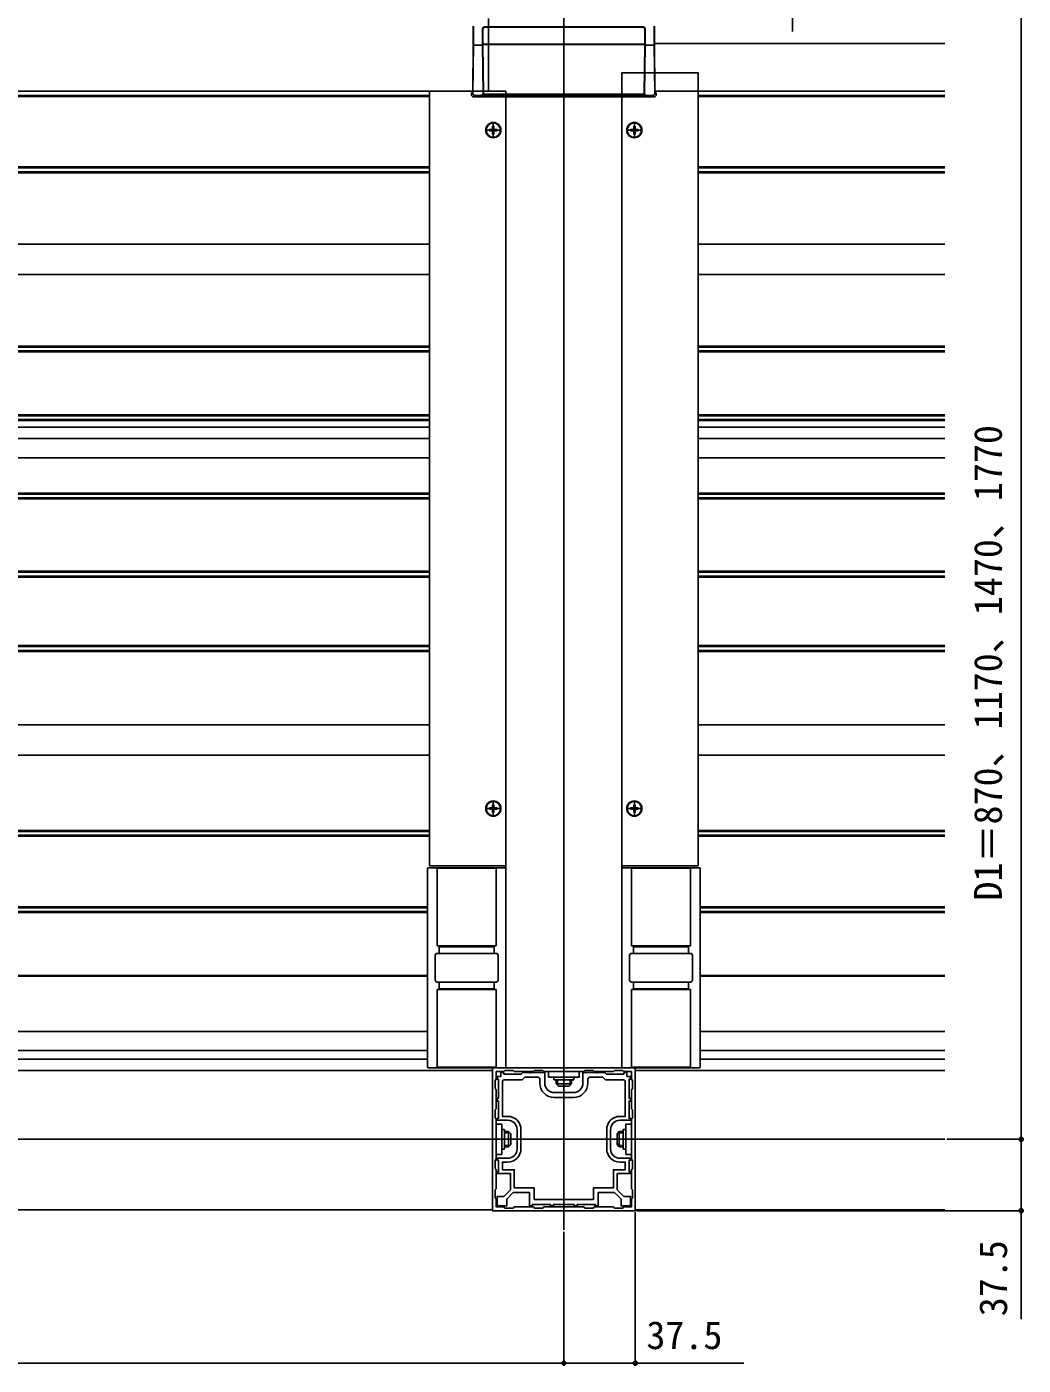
# Model space of a CAD drawing. Units: millimetres, scale not verified. Extents: x -875 to 875, y -1304 to 1297.
# Drawn here: x -256 to 267, y -111 to 592 of the extents above; entities that cross this region are included whole.
import ezdxf
from ezdxf.enums import TextEntityAlignment as Align

# ---------------------------------------------------------------- set-up
doc = ezdxf.new("R2010")
doc.units = ezdxf.units.MM
doc.header["$LTSCALE"] = 8
for name, color, linetype in [('0-3_YKK_11', 7, 'Continuous'), ('0-4_YKK_12', 2, 'Continuous'), ('0-5_YKK_13', 4, 'Continuous'), ('0-7_YKK_D', 6, 'Continuous')]:
    doc.layers.add(name, color=color, linetype=linetype)
doc.styles.add('ＭＳ ゴシック', font='')
doc.styles.get('ＭＳ ゴシック').set_extended_font_data('MS Gothic')

msp = doc.modelspace()

# ---------------------------------------------------------------- linework, layer by layer
at = {"layer": '0-3_YKK_11'}
for p, q in [((12.9, 39.3), (12.9, 37.3)), ((38.1, 37.3), (38.1, 39.3)), ((20.5, 32.3), (30.5, 32.3)), ((20.5, 29.7), (30.5, 29.7)), ((1, 2.8), (1, 12.8)), ((3, 2.8), (3, 12.8)), ((48, 12.8), (48, 2.8)), ((50, 12.8), (50, 2.8))]:
    msp.add_line(p, q, dxfattribs=at)
msp.add_lwpolyline([(63, 45.3), (-12, 45.3), (-12, -29.7), (63, -29.7)], close=True, dxfattribs=at)
for points in [[(36, 43.3), (15, 43.3), (14.4, 43.9), (10.1, 43.9), (9.5, 43.3), (-0.5, 43.3), (-1.1, 43.9), (-5.4, 43.9), (-6, 43.3), (-10, 43.3), (-10, 39.3), (-10.6, 38.7), (-10.6, 34.4), (-10, 33.8), (-10, 23.8), (-10.6, 23.2), (-10.6, 18.9), (-10, 18.3), (-10, -2.7), (-10.6, -3.3), (-10.6, -7.6), (-10, -8.2), (-10, -18.2), (-10.6, -18.8), (-10.6, -23.1), (-10, -23.7), (-10, -27.7), (-6, -27.7), (-5.4, -28.3), (-1.1, -28.3), (-0.5, -27.7), (9.5, -27.7), (10.1, -28.3), (14.4, -28.3), (15, -27.7), (36, -27.7), (36.6, -28.3), (40.9, -28.3), (41.5, -27.7), (51.5, -27.7)], [(-4, 17.8), (-9.5, 17.8), (-9.5, 18.8), (-8.7, 18.8), (-8.7, 27.8), (-9.5, 27.8), (-9.5, 29.3), (-8.7, 29.3), (-8.7, 39.3), (-9.5, 39.3), (-9.5, 40.8), (-7.5, 40.8), (-7.5, 42.8), (-6, 42.8), (-6, 42), (3.164, 42), (3.964, 42.8), (7.542, 42.8), (7.725, 42.68), (8.275, 42.68), (8.458, 42.8), (15.5, 42.8), (15.5, 37.3)], [(35.5, 37.3), (35.5, 42.8), (42.542, 42.8), (42.725, 42.68), (43.275, 42.68), (43.458, 42.8), (47.036, 42.8), (47.836, 42), (57, 42), (57, 42.8), (58.5, 42.8), (58.5, 40.8), (60.5, 40.8), (60.5, 39.3), (59.7, 39.3), (59.7, 29.3), (60.5, 29.3), (60.5, 27.8), (59.7, 27.8), (59.7, 18.8), (60.5, 18.8), (60.5, 17.8), (55, 17.8)], [(51.5, -27.7), (52.1, -28.3), (56.4, -28.3), (57, -27.7), (61, -27.7), (61, -23.7), (61.6, -23.1), (61.6, -18.8), (61, -18.2), (61, -8.2), (61.6, -7.6), (61.6, -3.3), (61, -2.7), (61, 18.3), (61.6, 18.9), (61.6, 23.2), (61, 23.8), (61, 33.8), (61.6, 34.4), (61.6, 38.7), (61, 39.3), (61, 43.3), (57, 43.3), (56.4, 43.9), (52.1, 43.9), (51.5, 43.3), (41.5, 43.3), (40.9, 43.9), (36.6, 43.9), (36, 43.3)], [(-4, 19.8), (-6.7, 19.8), (-6.7, 38)], [(-5.7, 39), (3.7, 39), (5, 40.3), (11.9, 40.3)], [(39.1, 40.3), (46, 40.3), (47.3, 39), (56.7, 39)], [(57.7, 38), (57.7, 19.8), (55, 19.8)], [(-9.5, -26.2), (-9.5, -22.2), (-5.914, -22.2), (-2.5, -18.786), (-2.5, -10.2), (-9.5, -10.2), (-9.5, -9.2), (-8.7, -9.2), (-8.7, -3.2), (-9.5, -3.2), (-9.5, -2.2), (-4, -2.2)], [(41, -23.9), (10, -23.9), (10, -17.7), (-0.5, -17.7), (-0.5, -8.2), (-6.7, -8.2), (-6.7, -4.2), (-4, -4.2)], [(55, -4.2), (57.7, -4.2), (57.7, -8.2), (51.5, -8.2), (51.5, -17.7), (41, -17.7), (41, -23.9)], [(55, -2.2), (60.5, -2.2), (60.5, -3.2), (59.7, -3.2), (59.7, -9.2), (60.5, -9.2), (60.5, -10.2), (53.5, -10.2), (53.5, -18.786), (56.914, -22.2), (60.5, -22.2), (60.5, -26.2)], [(31, -26.4), (20, -26.4), (20, -27.2), (18.5, -27.2), (18.5, -26.4), (9, -26.4), (9, -27.2), (7.5, -27.2), (7.5, -20.2), (-1.086, -20.2), (-4.5, -23.614), (-4.5, -27.2), (-8.5, -27.2)], [(59.5, -27.2), (55.5, -27.2), (55.5, -23.614), (52.086, -20.2), (43.5, -20.2), (43.5, -27.2), (42, -27.2), (42, -26.4), (32.5, -26.4), (32.5, -27.2), (31, -27.2), (31, -26.4)]]:
    msp.add_lwpolyline(points, dxfattribs=at)
for centre, radius, start, end in [((-5.7, 38), 1, 90.00001, 179.99999), ((11.9, 39.3), 1, 0.00001, 89.99999), ((20.5, 37.3), 7.6, 180.00001, 269.99999), ((20.5, 37.3), 5, 180.00001, 269.99999), ((30.5, 37.3), 5, 270.00001, 359.99999), ((30.5, 37.3), 7.6, 270.00001, 359.99999), ((39.1, 39.3), 1, 90.00001, 179.99999), ((56.7, 38), 1, 0.00001, 89.99999), ((-4, 12.8), 7, 0.00001, 89.99999), ((-4, 12.8), 5, 0.00001, 89.99999), ((55, 12.8), 7, 90.00001, 179.99999), ((55, 12.8), 5, 90.00001, 179.99999), ((-4, 2.8), 5, 270.00001, 359.99999), ((-4, 2.8), 7, 270.00001, 359.99999), ((55, 2.8), 7, 180.00001, 269.99999), ((55, 2.8), 5, 180.00001, 269.99999), ((-8.5, -26.2), 1, 180.00001, 269.99999), ((59.5, -26.2), 1, 270.00001, 359.99999)]:
    msp.add_arc(centre, radius, start, end, dxfattribs=at)
at = {"layer": '0-4_YKK_12'}
for p, q in [((25.5, 741.8), (25.5, -39.7)), ((-14, 557.8), (-14, 595.8)), ((225.5, 582.8), (73, 582.8)), ((56, 567.3), (96, 567.3)), ((-5, 557.8), (-45, 557.8)), ((-45, 557.8), (-45, 151.3)), ((225.5, 557.8), (73.298, 557.8)), ((-5, 554.8), (-5, 45.3)), ((25.5, 397.8), (25.5, 550.3)), ((56, 554.8), (56, 45.3)), ((-5, 151.3), (-45, 151.3)), ((56, 151.3), (96, 151.3)), ((-551.15, 54.338), (-46, 54.338)), ((-551.15, 49.8), (-46, 49.8)), ((225.5, 54.338), (97, 54.338)), ((225.5, 49.8), (97, 49.8)), ((-12, 43.8), (-587.5, 43.8)), ((69, 45.3), (-18, 45.3)), ((-12, 43.8), (-12, -29.2)), ((225.5, 43.8), (63, 43.8)), ((63, -29.2), (63, 43.8)), ((-672.5, 7.8), (225.5, 7.8)), ((-12, -29.2), (-587.5, -29.2)), ((225.5, -29.2), (63, -29.2))]:
    msp.add_line(p, q, dxfattribs=at)
for points in [[(56, 567.3), (56, 554.8), (56, 151.3)], [(96, 567.3), (96, 557.8), (96, 151.3)], [(-14, 557.8), (-22.298, 557.8), (-551.15, 557.8), (-586, 557.8)], [(-5, 557.8), (-5, 554.8), (-5, 151.3)]]:
    msp.add_lwpolyline(points, dxfattribs=at)
for centre in [(-11.5, 537.3), (62.5, 537.3), (-11.5, 181.3), (62.5, 181.3)]:
    msp.add_circle(centre, 4, dxfattribs=at)
at = {"layer": '0-5_YKK_13'}
for p, q in [((25.5, 577.1), (25.5, 696.101)), ((145.5, 589.1), (145.5, 688.1)), ((-22, 591.8), (-22, 582.151)), ((-21.935, 582.052), (-21.935, 591.8)), ((-17.157, 590.459), (-17.157, 582.052)), ((-17, 590.302), (-17.157, 590.459)), ((-17, 590.302), (-17, 582.399)), ((67.159, 591.457), (-16.159, 591.457)), ((-16.159, 591.457), (-16.002, 591.3)), ((67.002, 591.3), (-16.002, 591.3)), ((67.002, 591.3), (67.159, 591.457)), ((68.157, 590.459), (68, 590.302)), ((68, 590.302), (68, 582.399)), ((68.157, 582.052), (68.157, 590.459)), ((72.935, 591.8), (72.935, 582.052)), ((-22, 582.151), (-22.302, 557.477)), ((-22.247, 556.529), (-21.935, 582.052)), ((-18.155, 581.856), (-20.937, 581.856)), ((-17.157, 582.052), (-16.844, 556.529)), ((-17, 582.399), (68, 582.399)), ((-16.999, 582.203), (-16.683, 556.368)), ((67.999, 582.203), (-16.999, 582.203)), ((67.999, 582.203), (67.683, 556.368)), ((67.844, 556.529), (68.157, 582.052)), ((71.937, 581.856), (69.155, 581.856)), ((72.935, 582.052), (73.247, 556.529)), ((-551.15, 555.466), (-45, 555.466)), ((-551.15, 554.966), (-45, 554.966)), ((-17.843, 555.531), (-21.249, 555.531)), ((-17.622, 555.31), (-17.843, 555.531)), ((68.622, 555.31), (-17.622, 555.31)), ((-16.844, 556.529), (-16.683, 556.368)), ((-16.712, 556.112), (67.712, 556.112)), ((67.683, 556.368), (67.844, 556.529)), ((68.843, 555.531), (68.622, 555.31)), ((72.249, 555.531), (68.843, 555.531)), ((73.979, 556.8), (73.302, 557.477)), ((73.979, 555.798), (73.979, 556.8)), ((225.5, 555.466), (96, 555.466)), ((225.5, 554.966), (96, 554.966)), ((72.98, 554.8), (-21.98, 554.8)), ((-11.5, 533.15), (-11.5, 541.45)), ((62.5, 533.15), (62.5, 541.45)), ((-15.65, 537.3), (-7.35, 537.3)), ((-13.55, 537.65), (-13.55, 536.95)), ((-13.55, 537.65), (-12.35, 537.65)), ((-13.55, 536.95), (-12.35, 536.95)), ((-11.85, 539.35), (-11.15, 539.35)), ((-11.85, 539.35), (-11.85, 538.15)), ((-11.85, 536.45), (-11.85, 535.25)), ((-11.85, 535.25), (-11.15, 535.25)), ((-11.15, 539.35), (-11.15, 538.15)), ((-11.15, 536.45), (-11.15, 535.25)), ((-10.65, 537.65), (-9.45, 537.65)), ((-10.65, 536.95), (-9.45, 536.95)), ((-9.45, 537.65), (-9.45, 536.95)), ((58.35, 537.3), (66.65, 537.3)), ((60.45, 537.65), (60.45, 536.95)), ((60.45, 537.65), (61.65, 537.65)), ((60.45, 536.95), (61.65, 536.95)), ((62.15, 539.35), (62.85, 539.35)), ((62.15, 539.35), (62.15, 538.15)), ((62.15, 536.45), (62.15, 535.25)), ((62.15, 535.25), (62.85, 535.25)), ((62.85, 539.35), (62.85, 538.15)), ((62.85, 536.45), (62.85, 535.25)), ((63.35, 537.65), (64.55, 537.65)), ((63.35, 536.95), (64.55, 536.95)), ((64.55, 537.65), (64.55, 536.95)), ((-551.15, 517.966), (-45, 517.966)), ((-551.15, 517.466), (-45, 517.466)), ((-551.15, 515.466), (-45, 515.466)), ((-551.15, 514.966), (-45, 514.966)), ((225.5, 517.966), (96, 517.966)), ((225.5, 517.466), (96, 517.466)), ((225.5, 515.466), (96, 515.466)), ((225.5, 514.966), (96, 514.966)), ((-551.15, 477.466), (-45, 477.466)), ((225.5, 477.466), (96, 477.466)), ((-552.5, 461.466), (-45, 461.466)), ((225.5, 461.466), (96, 461.466)), ((-552.5, 423.966), (-45, 423.966)), ((-552.5, 423.466), (-45, 423.466)), ((-552.5, 421.466), (-45, 421.466)), ((225.5, 423.966), (96, 423.966)), ((225.5, 423.466), (96, 423.466)), ((225.5, 421.466), (96, 421.466)), ((-552.5, 420.966), (-45, 420.966)), ((225.5, 420.966), (96, 420.966)), ((-552.5, 387.966), (-45, 387.966)), ((-552.5, 387.466), (-45, 387.466)), ((225.5, 387.966), (96, 387.966)), ((225.5, 387.466), (96, 387.466)), ((-552.5, 385.466), (-45, 385.466)), ((-552.5, 384.966), (-45, 384.966)), ((-552.5, 381.466), (-45, 381.466)), ((225.5, 385.466), (96, 385.466)), ((225.5, 384.966), (96, 384.966)), ((225.5, 381.466), (96, 381.466)), ((-552.5, 375.466), (-45, 375.466)), ((225.5, 375.466), (96, 375.466)), ((-552.5, 365.3), (-45, 365.3)), ((225.5, 365.3), (96, 365.3)), ((-552.5, 346.8), (-45, 346.8)), ((-552.5, 346.3), (-45, 346.3)), ((-552.5, 344.3), (-45, 344.3)), ((225.5, 346.8), (96, 346.8)), ((225.5, 346.3), (96, 346.3)), ((225.5, 344.3), (96, 344.3)), ((-552.5, 343.8), (-45, 343.8)), ((225.5, 343.8), (96, 343.8)), ((-552.5, 305.8), (-45, 305.8)), ((-552.5, 305.3), (-45, 305.3)), ((-552.5, 303.3), (-45, 303.3)), ((-552.5, 302.8), (-45, 302.8)), ((225.5, 305.8), (96, 305.8)), ((225.5, 305.3), (96, 305.3)), ((225.5, 303.3), (96, 303.3)), ((225.5, 302.8), (96, 302.8)), ((-552.5, 266.8), (-45, 266.8)), ((-552.5, 266.3), (-45, 266.3)), ((-552.5, 264.3), (-45, 264.3)), ((-552.5, 263.8), (-45, 263.8)), ((225.5, 266.8), (96, 266.8)), ((225.5, 266.3), (96, 266.3)), ((225.5, 264.3), (96, 264.3)), ((225.5, 263.8), (96, 263.8)), ((-552.5, 225.3), (-45, 225.3)), ((225.5, 225.3), (96, 225.3)), ((-552.5, 209.3), (-45, 209.3)), ((225.5, 209.3), (96, 209.3)), ((-11.85, 183.35), (-11.15, 183.35)), ((-11.85, 183.35), (-11.85, 182.15)), ((-11.5, 177.15), (-11.5, 185.45)), ((-11.15, 183.35), (-11.15, 182.15)), ((62.15, 183.35), (62.85, 183.35)), ((62.15, 183.35), (62.15, 182.15)), ((62.5, 177.15), (62.5, 185.45)), ((62.85, 183.35), (62.85, 182.15)), ((-15.65, 181.3), (-7.35, 181.3)), ((-13.55, 181.65), (-13.55, 180.95)), ((-13.55, 181.65), (-12.35, 181.65)), ((-13.55, 180.95), (-12.35, 180.95)), ((-11.85, 180.45), (-11.85, 179.25)), ((-11.85, 179.25), (-11.15, 179.25)), ((-11.15, 180.45), (-11.15, 179.25)), ((-10.65, 181.65), (-9.45, 181.65)), ((-10.65, 180.95), (-9.45, 180.95)), ((-9.45, 181.65), (-9.45, 180.95)), ((58.35, 181.3), (66.65, 181.3)), ((60.45, 181.65), (60.45, 180.95)), ((60.45, 181.65), (61.65, 181.65)), ((60.45, 180.95), (61.65, 180.95)), ((62.15, 180.45), (62.15, 179.25)), ((62.15, 179.25), (62.85, 179.25)), ((62.85, 180.45), (62.85, 179.25)), ((63.35, 181.65), (64.55, 181.65)), ((63.35, 180.95), (64.55, 180.95)), ((64.55, 181.65), (64.55, 180.95)), ((-552.5, 169.8), (-45, 169.8)), ((-552.5, 169.3), (-45, 169.3)), ((225.5, 169.8), (96, 169.8)), ((225.5, 169.3), (96, 169.3)), ((-552.5, 167.3), (-45, 167.3)), ((-552.5, 166.8), (-45, 166.8)), ((225.5, 167.3), (96, 167.3)), ((225.5, 166.8), (96, 166.8)), ((-46, 149.8), (-46, 45.8)), ((-5.5, 150.3), (-45.5, 150.3)), ((-41, 109.3), (-41, 150.3)), ((-41, 150), (-10, 150)), ((-10, 150.3), (-10, 109.3)), ((-5, 45.8), (-5, 149.8)), ((56, 149.8), (56, 45.8)), ((96.5, 150.3), (56.5, 150.3)), ((61, 109.3), (61, 150.3)), ((61, 150), (92, 150)), ((92, 150.3), (92, 109.3)), ((97, 45.8), (97, 149.8)), ((-551.15, 129.8), (-46, 129.8)), ((-551.15, 129.3), (-46, 129.3)), ((-551.15, 127.3), (-46, 127.3)), ((-551.15, 126.8), (-46, 126.8)), ((225.5, 129.8), (97, 129.8)), ((225.5, 129.3), (97, 129.3)), ((225.5, 127.3), (97, 127.3)), ((225.5, 126.8), (97, 126.8)), ((-41, 109.3), (-10, 109.3)), ((-40, 105.3), (-40, 109.3)), ((-40, 108.8), (-11, 108.8)), ((-11, 109.3), (-11, 105.3)), ((92, 109.3), (61, 109.3)), ((62, 105.3), (62, 109.3)), ((62, 108.8), (91, 108.8)), ((91, 109.3), (91, 105.3)), ((-42, 91.3), (-42, 104.3)), ((-10, 105.3), (-41, 105.3)), ((-9, 104.3), (-9, 91.3)), ((60, 91.3), (60, 104.3)), ((92, 105.3), (61, 105.3)), ((93, 104.3), (93, 91.3)), ((-551.15, 93.8), (-46, 93.8)), ((-551.15, 93.3), (-46, 93.3)), ((225.5, 93.8), (97, 93.8)), ((225.5, 93.3), (97, 93.3)), ((-41, 90.3), (-10, 90.3)), ((-41, 45.3), (-41, 86.3)), ((-41, 86.3), (-10, 86.3)), ((-40, 86.3), (-40, 90.3)), ((-11, 86.8), (-40, 86.8)), ((-11, 90.3), (-11, 86.3)), ((-10, 86.3), (-10, 45.3)), ((61, 90.3), (92, 90.3)), ((61, 45.3), (61, 86.3)), ((92, 86.3), (61, 86.3)), ((62, 86.3), (62, 90.3)), ((91, 86.8), (62, 86.8)), ((91, 90.3), (91, 86.3)), ((92, 86.3), (92, 45.3)), ((-551.15, 64.3), (-46, 64.3)), ((225.5, 64.3), (97, 64.3)), ((-45.5, 45.3), (-5.5, 45.3)), ((-10, 45.6), (-41, 45.6)), ((56.5, 45.3), (96.5, 45.3)), ((92, 45.6), (61, 45.6)), ((20.3, 38.9), (20.3, 39.9)), ((20.3, 38.9), (30.7, 38.9)), ((22.7, 35.7), (21.5, 36.9)), ((22.148, 36.252), (22.148, 38.9)), ((22.7, 35.7), (28.3, 35.7)), ((28.3, 35.7), (29.5, 36.9)), ((28.852, 36.252), (28.852, 38.9)), ((29.5, 36.9), (29.5, 38.9)), ((30.7, 38.9), (30.7, 39.9)), ((-5.6, 13), (-6.6, 13)), ((-5.6, 13), (-5.6, 2.6)), ((-2.952, 11.152), (-5.6, 11.152)), ((-2.4, 10.6), (-3.6, 11.8)), ((-2.4, 10.6), (-2.4, 5)), ((53.4, 10.6), (54.6, 11.8)), ((53.4, 10.6), (53.4, 5)), ((53.952, 11.152), (56.6, 11.152)), ((56.6, 13), (56.6, 2.6)), ((56.6, 13), (57.6, 13)), ((-5.6, 2.6), (-6.6, 2.6)), ((-2.952, 4.448), (-5.6, 4.448)), ((-3.6, 3.8), (-5.6, 3.8)), ((-2.4, 5), (-3.6, 3.8)), ((53.4, 5), (54.6, 3.8)), ((53.952, 4.448), (56.6, 4.448)), ((54.6, 3.8), (56.6, 3.8)), ((56.6, 2.6), (57.6, 2.6))]:
    msp.add_line(p, q, dxfattribs=at)
for points in [[(73, 591.8), (73, 582.151), (73.302, 557.477)], [(-22.979, 555.798), (-22.979, 556.8), (-22.302, 557.477)], [(21.5, 38.9), (21.5, 36.9), (29.5, 36.9)], [(-5.6, 11.8), (-3.6, 11.8), (-3.6, 3.8)], [(56.6, 11.8), (54.6, 11.8), (54.6, 3.8)]]:
    msp.add_lwpolyline(points, dxfattribs=at)
for points in [[(33.5, 43.3), (17.5, 43.3), (17.5, 40.4), (33.5, 40.4)], [(-10, -0.2), (-10, 15.8), (-7.1, 15.8), (-7.1, -0.2)], [(61, -0.2), (61, 15.8), (58.1, 15.8), (58.1, -0.2)]]:
    msp.add_lwpolyline(points, close=True, dxfattribs=at)
for centre in [(-11.5, 537.3), (62.5, 537.3), (-11.5, 181.3), (62.5, 181.3)]:
    msp.add_circle(centre, 3.75, dxfattribs=at)
for centre, radius, start, end in [((-21.139, 583.467), 1.624, 240.62841, 277.13954), ((-17.953, 583.467), 1.624, 262.86046, 299.37159), ((68.953, 583.467), 1.624, 240.62841, 277.13954), ((72.139, 583.467), 1.624, 262.86046, 299.37159), ((-21.245, 556.534), 1.002, 180.24971, 269.75029), ((-17.847, 556.534), 1.002, 270.24971, 359.75029), ((68.847, 556.534), 1.002, 180.24971, 269.75029), ((72.245, 556.534), 1.002, 270.24971, 359.75029), ((-12.35, 538.15), 0.5, 270, 0), ((-12.35, 536.45), 0.5, 0, 90), ((-10.65, 538.15), 0.5, 180, 270), ((-10.65, 536.45), 0.5, 90, 180), ((61.65, 538.15), 0.5, 270, 0), ((61.65, 536.45), 0.5, 0, 90), ((63.35, 538.15), 0.5, 180, 270), ((63.35, 536.45), 0.5, 90, 180), ((-12.35, 182.15), 0.5, 270, 0), ((-12.35, 180.45), 0.5, 0, 90), ((-10.65, 182.15), 0.5, 180, 270), ((-10.65, 180.45), 0.5, 90, 180), ((61.65, 182.15), 0.5, 270, 0), ((61.65, 180.45), 0.5, 0, 90), ((63.35, 182.15), 0.5, 180, 270), ((63.35, 180.45), 0.5, 90, 180), ((-45.5, 149.8), 0.5, 90, 180), ((-5.5, 149.8), 0.5, 0, 90), ((56.5, 149.8), 0.5, 90, 180), ((96.5, 149.8), 0.5, 0, 90), ((-41, 104.3), 1, 90, 180), ((-10, 104.3), 1, 0, 90), ((61, 104.3), 1, 90, 180), ((92, 104.3), 1, 0, 90), ((-41, 91.3), 1, 180, 270), ((-10, 91.3), 1, 270, 0), ((61, 91.3), 1, 180, 270), ((92, 91.3), 1, 270, 0), ((-45.5, 45.8), 0.5, 180, 270), ((-5.5, 45.8), 0.5, 270, 0), ((56.5, 45.8), 0.5, 180, 270), ((96.5, 45.8), 0.5, 270, 0), ((19.8, 39.9), 0.5, 0, 90), ((31.2, 39.9), 0.5, 90, 180), ((-6.6, 13.5), 0.5, 180, 270), ((57.6, 13.5), 0.5, 270, 0), ((-6.6, 2.1), 0.5, 90, 180), ((57.6, 2.1), 0.5, 0, 90)]:
    msp.add_arc(centre, radius, start, end, dxfattribs=at)
for centre, major_axis, ratio, start_param, end_param in [((-16.151, 590.451), (0.715, -0.715), 0.988936, 2.358058, 3.9251274), ((-15.998, 590.298), (-0.71, 0.71), 0.99628, 5.4996506, 7.06672), ((66.998, 590.298), (0.71, 0.71), 0.99628, 5.4996506, 7.06672), ((67.151, 590.451), (0.715, 0.715), 0.988936, 5.4996506, 7.06672), ((-16.939, 582.399), (0, 1), 0.061163, 1.5707963, 1.7681919), ((67.939, 582.399), (0, 1), 0.061163, 4.5149934, 4.712389), ((-21.977, 555.802), (-0.71, -0.71), 0.99628, 5.4996506, 7.06672), ((-17.622, 556.308), (0.387, 0.935), 0.917237, 3.5657667, 4.878081), ((-17.685, 556.372), (-0.454, 0.912), 0.980003, 4.000319, 4.2550742), ((68.685, 556.372), (0.454, 0.912), 0.980003, 2.0281111, 2.2828663), ((68.622, 556.308), (-0.387, 0.935), 0.917237, 1.4051043, 2.7174186), ((72.977, 555.802), (0.71, -0.71), 0.99628, 5.4996506, 7.06672)]:
    msp.add_ellipse(centre, major_axis=major_axis, ratio=ratio, start_param=start_param, end_param=end_param, dxfattribs=at)
at = {"layer": '0-7_YKK_D'}
for p, q in [((265.5, 7.8), (265.5, 597.8)), ((226.5, 7.8), (266.5, 7.8)), ((226.5, 7.8), (266.5, 7.8)), ((63, -30.4), (63, -110.7)), ((63.7, -29.7), (266.5, -29.7)), ((25.5, -40.7), (25.5, -110.7)), ((25.5, -40.7), (25.5, -110.7)), ((-625, -109.7), (25.5, -109.7))]:
    msp.add_line(p, q, dxfattribs=at)
for points in [[(265.5, 7.8), (265.5, -29.7), (265.5, -86.591)], [(25.5, -109.7), (63, -109.7), (119.891, -109.7)]]:
    msp.add_lwpolyline(points, dxfattribs=at)
for centre in [(265.5, 7.8), (265.5, -29.7), (25.5, -109.7), (63, -109.7)]:
    msp.add_circle(centre, 1.075, dxfattribs=at)

# ---------------------------------------------------------------- texts
at = {"layer": '0-7_YKK_D', "style": 'ＭＳ ゴシック'}
for s, p in [('D1＝870、1170、1470、1770', (259.773, 133.027)), ('37.5', (262.5, -85.068))]:
    msp.add_text(s, height=14.66, rotation=90, dxfattribs=at).set_placement(p, align=Align.BOTTOM_LEFT)
msp.add_text('37.5', height=14.66, dxfattribs=at).set_placement((68.823, -106.7), align=Align.BOTTOM_LEFT)

doc.saveas('drawing.dxf')
